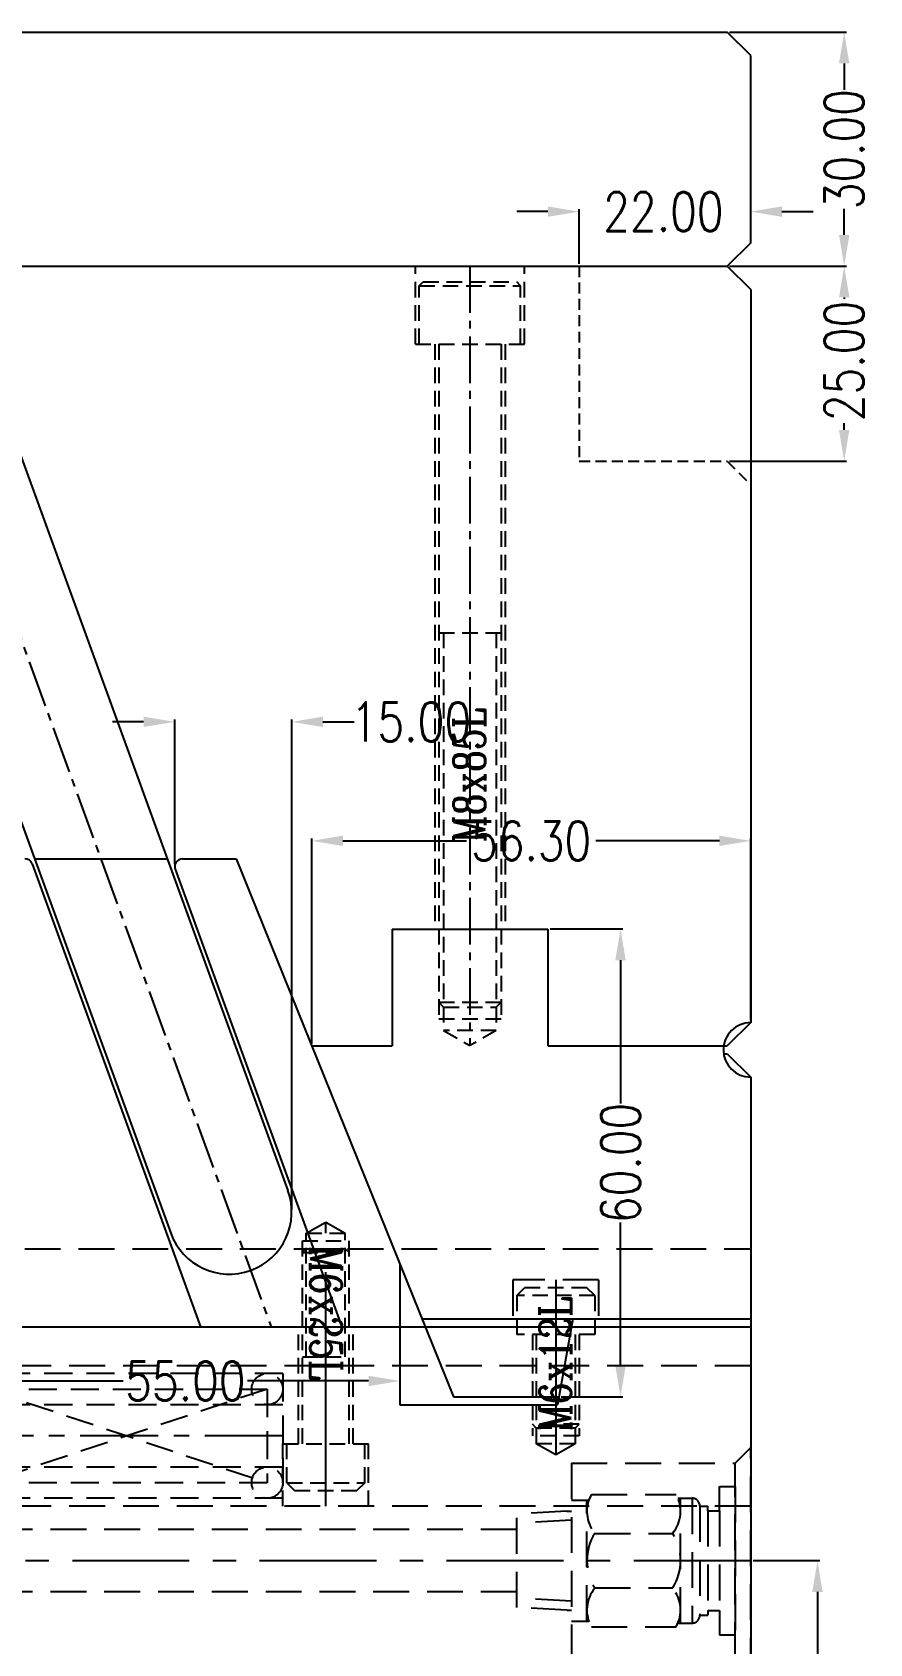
# Model space of a CAD drawing. Header units: millimetres. Extents: x 29875 to 31218, y -21313 to -20364.
# Drawn here: x 30635.7 to 30743.1, y -21118.9 to -20912.2 of the extents above; entities that cross this region are included whole.
import ezdxf

# ---------------------------------------------------------------- set-up
doc = ezdxf.new("R2010")
doc.units = ezdxf.units.MM
doc.header["$LTSCALE"] = 8
for name, pattern in [('CENTER', [2, 1.25, -0.25, 0.25, -0.25]), ('CENTER2', [1.125, 0.75, -0.125, 0.125, -0.125]), ('HIDDEN', [0.375, 0.25, -0.125])]:
    doc.linetypes.add(name, pattern=pattern)
doc.layers.get('DEFPOINTS').update_dxf_attribs({"color": 6})
for name, color, linetype in [('A', 7, 'Continuous'), ('Layer3', 3, 'Continuous'), ('PIN', 5, 'Continuous'), ('SCREW', 52, 'HIDDEN'), ('SLIDE', 6, 'Continuous'), ('SPRING', 7, 'Continuous'), ('WT', 4, 'Continuous')]:
    doc.layers.add(name, color=color, linetype=linetype)
doc.layers.add('dim', color=3, linetype='Continuous', lineweight=15)
doc.styles.add('ROMANC', font='RomanC.ttf', dxfattribs={"width": 0.8, "height": 7})
doc.styles.get("Standard").update_dxf_attribs({"font": 'txt.shx', "width": 0.8, "bigfont": 'chineset.shx'})
doc.dimstyles.new('ISO-25', dxfattribs={"dimtxt": 5, "dimasz": 4, "dimexe": 0.3, "dimexo": 0.3, "dimtad": 0, "dimzin": 1, "dimdsep": 46, "dimtxsty": 'Standard', "dimcen": 0, "dimclrd": 3, "dimclre": 3, "dimclrt": 3, "dimazin": 0, "dimtfac": 1, "dimtofl": 0, "dimtmove": 0, "dimatfit": 0, "dimfxl": 0, "dimarcsym": 0})

# ---------------------------------------------------------------- blocks, each defined once
blk = doc.blocks.new('*D26992')
at = {"layer": 'DEFPOINTS', "color": 0}
for p in [(30724.82, -20942.23), (30724.82, -20967.23), (30739.81, -20967.23)]:
    blk.add_point(p, dxfattribs=at)
at = {"layer": 'dim', "color": 3, "lineweight": -2}
for p, q in [((30725.12, -20942.23), (30740.11, -20942.23)), ((30739.81, -20946.23), (30739.81, -20946.44)), ((30739.81, -20963.23), (30739.81, -20962.35)), ((30725.12, -20967.23), (30740.11, -20967.23))]:
    blk.add_line(p, q, dxfattribs=at)
at = {"layer": 'dim', "color": 3}
for points in [[(30740.48, -20946.23), (30739.15, -20946.23), (30739.81, -20942.23)], [(30739.15, -20963.23), (30740.48, -20963.23), (30739.81, -20967.23)]]:
    blk.add_solid(points, dxfattribs=at)
at = {"layer": 'dim', "color": 3, "insert": (30739.81, -20954.4), "char_height": 5, "attachment_point": 5, "rotation": 90}
blk.add_mtext('25.00', dxfattribs=at)
blk = doc.blocks.new('*D26993')
at = {"layer": 'DEFPOINTS', "color": 0}
for p in [(30705.82, -20935.24), (30727.82, -20939.23), (30705.82, -20942.23)]:
    blk.add_point(p, dxfattribs=at)
at = {"layer": 'dim', "color": 3, "lineweight": -2}
for p, q in [((30701.82, -20935.24), (30697.82, -20935.24)), ((30705.82, -20941.93), (30705.82, -20934.94)), ((30727.82, -20938.93), (30727.82, -20934.94)), ((30731.82, -20935.24), (30735.82, -20935.24))]:
    blk.add_line(p, q, dxfattribs=at)
at = {"layer": 'dim', "color": 3}
for points in [[(30701.82, -20935.9), (30701.82, -20934.57), (30705.82, -20935.24)], [(30731.82, -20934.57), (30731.82, -20935.9), (30727.82, -20935.24)]]:
    blk.add_solid(points, dxfattribs=at)
at = {"layer": 'dim', "color": 3, "insert": (30716.62, -20935.24), "char_height": 5, "attachment_point": 5}
blk.add_mtext('22.00', dxfattribs=at)
blk = doc.blocks.new('*D27063')
at = {"layer": 'DEFPOINTS', "color": 0}
for p in [(30701.82, -21027.23), (30711.13, -21027.23), (30703.23, -21087.23)]:
    blk.add_point(p, dxfattribs=at)
at = {"layer": 'dim', "color": 3, "lineweight": -2}
for p, q in [((30702.12, -21027.23), (30711.43, -21027.23)), ((30711.13, -21031.23), (30711.13, -21049.61)), ((30711.13, -21083.23), (30711.13, -21064.86)), ((30703.53, -21087.23), (30711.43, -21087.23))]:
    blk.add_line(p, q, dxfattribs=at)
at = {"layer": 'dim', "color": 3}
for points in [[(30711.79, -21031.23), (30710.46, -21031.23), (30711.13, -21027.23)], [(30710.46, -21083.23), (30711.79, -21083.23), (30711.13, -21087.23)]]:
    blk.add_solid(points, dxfattribs=at)
at = {"layer": 'dim', "color": 3, "insert": (30711.13, -21057.23), "char_height": 5, "attachment_point": 5, "rotation": 90}
blk.add_mtext('60.00', dxfattribs=at)
blk = doc.blocks.new('*D27064')
at = {"layer": 'DEFPOINTS', "color": 0}
for p in [(30727.82, -21015.93), (30727.82, -21039.23), (30671.52, -21042.23)]:
    blk.add_point(p, dxfattribs=at)
at = {"layer": 'dim', "color": 3, "lineweight": -2}
for p, q in [((30671.52, -21041.93), (30671.52, -21015.63)), ((30675.52, -21015.93), (30691.38, -21015.93)), ((30723.82, -21015.93), (30707.96, -21015.93)), ((30727.82, -21038.93), (30727.82, -21015.63))]:
    blk.add_line(p, q, dxfattribs=at)
at = {"layer": 'dim', "color": 3}
for points in [[(30675.52, -21015.26), (30675.52, -21016.59), (30671.52, -21015.93)], [(30723.82, -21016.59), (30723.82, -21015.26), (30727.82, -21015.93)]]:
    blk.add_solid(points, dxfattribs=at)
at = {"layer": 'dim', "color": 3, "insert": (30699.67, -21015.93), "char_height": 5, "attachment_point": 5}
blk.add_mtext('56.30', dxfattribs=at)
blk = doc.blocks.new('*D27065')
at = {"layer": 'DEFPOINTS', "color": 0}
for p in [(30627.82, -21078.23), (30682.82, -21078.23), (30627.82, -21085.19)]:
    blk.add_point(p, dxfattribs=at)
at = {"layer": 'dim', "color": 3, "lineweight": -2}
for p, q in [((30627.82, -21078.53), (30627.82, -21085.49)), ((30682.82, -21078.53), (30682.82, -21085.49)), ((30631.82, -21085.19), (30647.36, -21085.19)), ((30678.82, -21085.19), (30663.28, -21085.19))]:
    blk.add_line(p, q, dxfattribs=at)
at = {"layer": 'dim', "color": 3}
for points in [[(30631.82, -21084.52), (30631.82, -21085.86), (30627.82, -21085.19)], [(30678.82, -21085.86), (30678.82, -21084.52), (30682.82, -21085.19)]]:
    blk.add_solid(points, dxfattribs=at)
at = {"layer": 'dim', "color": 3, "insert": (30655.32, -21085.19), "char_height": 5, "attachment_point": 5}
blk.add_mtext('55.00', dxfattribs=at)
blk = doc.blocks.new('*D27120')
at = {"layer": 'DEFPOINTS', "color": 0}
for p in [(30668.96, -21000.67), (30653.96, -21019.23), (30668.96, -21063.49)]:
    blk.add_point(p, dxfattribs=at)
at = {"layer": 'dim', "color": 3, "lineweight": -2}
for p, q in [((30649.96, -21000.67), (30645.96, -21000.67)), ((30653.96, -21018.93), (30653.96, -21000.37)), ((30668.96, -21063.19), (30668.96, -21000.37)), ((30672.96, -21000.67), (30676.96, -21000.67))]:
    blk.add_line(p, q, dxfattribs=at)
at = {"layer": 'dim', "color": 3}
for points in [[(30649.96, -21001.33), (30649.96, -21000), (30653.96, -21000.67)], [(30672.96, -21000), (30672.96, -21001.33), (30668.96, -21000.67)]]:
    blk.add_solid(points, dxfattribs=at)
at = {"layer": 'dim', "color": 3, "insert": (30684.25, -21000.67), "char_height": 5, "attachment_point": 5}
blk.add_mtext('15.00', dxfattribs=at)
blk = doc.blocks.new('*D27121')
at = {"layer": 'DEFPOINTS', "color": 0}
for p in [(30724.82, -20912.23), (30739.81, -20912.23), (30724.82, -20942.23)]:
    blk.add_point(p, dxfattribs=at)
at = {"layer": 'dim', "color": 3, "lineweight": -2}
for p, q in [((30725.12, -20912.23), (30740.11, -20912.23)), ((30739.81, -20916.23), (30739.81, -20919.61)), ((30739.81, -20938.23), (30739.81, -20934.86)), ((30725.12, -20942.23), (30740.11, -20942.23))]:
    blk.add_line(p, q, dxfattribs=at)
at = {"layer": 'dim', "color": 3}
for points in [[(30740.48, -20916.23), (30739.15, -20916.23), (30739.81, -20912.23)], [(30739.15, -20938.23), (30740.48, -20938.23), (30739.81, -20942.23)]]:
    blk.add_solid(points, dxfattribs=at)
at = {"layer": 'dim', "color": 3, "insert": (30739.81, -20927.23), "char_height": 5, "attachment_point": 5, "rotation": 90}
blk.add_mtext('30.00', dxfattribs=at)
blk = doc.blocks.new('20160817.182441')
at = {"linetype": 'HIDDEN'}
for p, q in [((-3.5, 8), (-3.5, 23)), ((3.5, 8), (3.5, 23)), ((-5.5, 8), (5.5, 8)), ((-5.5, 0), (-5.5, 8)), ((5.5, 0), (5.5, 8))]:
    blk.add_line(p, q, dxfattribs=at)
at = {"layer": 'SCREW', "linetype": 'Continuous'}
for p, q in [((-2.5, 35), (0, 36.43)), ((0, 36.43), (2.5, 35)), ((-5, 3), (-4, 2))]:
    blk.add_line(p, q, dxfattribs=at)
at = {"layer": 'SCREW', "linetype": 'CENTER2', "ltscale": 5}
blk.add_line((0, 0), (0, 36.43), dxfattribs=at)
at = {"layer": 'SCREW'}
for p, q in [((-3, 34), (3, 34)), ((-3, 8), (-3, 34)), ((-2.5, 35), (2.5, 35)), ((-2.5, 19.12), (-2.5, 35)), ((2.5, 19.12), (2.5, 35)), ((3, 8), (3, 34)), ((-2.5, 33), (-3, 32.5)), ((-3, 32.5), (3, 32.5)), ((-2.5, 33), (2.5, 33)), ((2.5, 33), (3, 32.5)), ((-3, 19.12), (3, 19.12)), ((-5, 3), (-5, 8)), ((5, 3), (5, 8)), ((-5, 3), (5, 3)), ((5, 3), (4, 2)), ((-4, 2), (4, 2))]:
    blk.add_line(p, q, dxfattribs=at)
at = {"layer": 'dim', "style": 'ROMANC', "width": 0.8}
blk.add_text('M6x25L', height=4.065, rotation=270, dxfattribs=at).set_placement((-1.99, 33.4))
blk = doc.blocks.new('20160817.185832')
at = {"layer": 'SPRING', "color": 101, "linetype": 'HIDDEN', "ltscale": 1.8}
for p, q in [((-40, 8), (-40, -8)), ((0, 8), (-40, 8)), ((0, 8), (0, -8)), ((-38, -6), (-38, 6)), ((-38, 6), (-2, 6)), ((-38, 6), (-2, -6)), ((-2, 6), (-38, -6)), ((-2, 6), (-2, -6)), ((0, 4), (-40, 4)), ((0, -4), (-40, -4)), ((-2, -6), (-38, -6)), ((0, -8), (-40, -8))]:
    blk.add_line(p, q, dxfattribs=at)
at = {"layer": 'SPRING', "color": 101, "linetype": 'CENTER'}
blk.add_line((0, 0), (-40, 0), dxfattribs=at)
at = {"layer": 'SPRING', "color": 101, "linetype": 'HIDDEN', "ltscale": 1.8}
for centre in [(-38, 6), (-2, 6), (-38, -6), (-2, -6)]:
    blk.add_circle(centre, 2, dxfattribs=at)
blk = doc.blocks.new('20160818.084217')
at = {"linetype": 'HIDDEN', "ltscale": 2.3}
for p, q in [((0, 18), (-100, 18)), ((-100, 18), (-100, 0)), ((0, 0), (-100, 0))]:
    blk.add_line(p, q, dxfattribs=at)
blk = doc.blocks.new('20160817.135800')
at = {"linetype": 'HIDDEN'}
blk.add_line((5, -6), (-5, -6), dxfattribs=at)
at = {"layer": 'SCREW'}
for p, q in [((-5, -1), (-4, 0)), ((4, 0), (-4, 0)), ((5, -1), (-5, -1)), ((-5, -1), (-5, -6)), ((5, -1), (5, -6)), ((-3, -6), (-3, -19)), ((-2.5, -6), (-2.5, -20)), ((2.5, -6), (2.5, -20)), ((3, -6), (3, -19)), ((3, -17.5), (-3, -17.5)), ((-2.5, -18), (-3, -17.5)), ((2.5, -18), (-2.5, -18)), ((2.5, -18), (3, -17.5)), ((3, -19), (-3, -19)), ((2.5, -20), (-2.5, -20))]:
    blk.add_line(p, q, dxfattribs=at)
at = {"layer": 'SCREW', "linetype": 'CENTER2', "ltscale": 5}
blk.add_line((0, 1), (0, -21.43), dxfattribs=at)
at = {"layer": 'SCREW', "linetype": 'Continuous'}
for p, q in [((5, -1), (4, 0)), ((0, -21.43), (-2.5, -20)), ((2.5, -20), (0, -21.43))]:
    blk.add_line(p, q, dxfattribs=at)
at = {"layer": 'SLIDE', "linetype": 'HIDDEN', "ltscale": 2.3}
for p, q in [((-5.5, 1), (-5.5, -4)), ((5.5, 1), (-5.5, 1)), ((5.5, 1), (5.5, -4))]:
    blk.add_line(p, q, dxfattribs=at)
at = {"layer": 'dim', "style": 'ROMANC', "width": 0.8}
blk.add_text('M6x12L', height=4.065, rotation=90, dxfattribs=at).set_placement((1.99, -18.4))
blk = doc.blocks.new('*D27701')
at = {"layer": 'DEFPOINTS', "color": 0}
for p in [(30727.82, -21108.23), (30736.39, -21108.23), (30724.82, -21153.23)]:
    blk.add_point(p, dxfattribs=at)
at = {"layer": 'dim', "color": 3, "lineweight": -2}
for p, q in [((30728.12, -21108.23), (30736.69, -21108.23)), ((30736.39, -21112.23), (30736.39, -21122.77)), ((30736.39, -21149.23), (30736.39, -21138.69)), ((30725.12, -21153.23), (30736.69, -21153.23))]:
    blk.add_line(p, q, dxfattribs=at)
at = {"layer": 'dim', "color": 3}
for points in [[(30737.05, -21112.23), (30735.72, -21112.23), (30736.39, -21108.23)], [(30735.72, -21149.23), (30737.05, -21149.23), (30736.39, -21153.23)]]:
    blk.add_solid(points, dxfattribs=at)
at = {"layer": 'dim', "color": 3, "insert": (30736.39, -21130.73), "char_height": 5, "attachment_point": 5, "rotation": 90}
blk.add_mtext('45.00', dxfattribs=at)
blk = doc.blocks.new('20160903.151524')
at = {"layer": 'WT', "color": 125, "linetype": 'HIDDEN', "ltscale": 2.3}
for p, q in [((-6.35, 23.56), (-6.01, 30)), ((-6.01, 30), (6.01, 30)), ((-5.19, 23), (-4.82, 30)), ((5.19, 23), (4.82, 30)), ((6.35, 23.56), (6.01, 30)), ((12.5, 23), (-12.5, 23)), ((-12.5, 23), (-12.5, 2)), ((-7.75, 23), (-7.75, 20.77)), ((-6.35, 23.56), (-6.35, 23)), ((6.35, 23.56), (6.35, 23)), ((7.75, 23), (7.75, 20.77)), ((12.5, 23), (12.5, 2)), ((-7.75, 21), (7.75, 21)), ((-8.5, 20.43), (-8.5, 9.57)), ((-3.5, 20.01), (-3.5, 9.99)), ((3.5, 20.01), (3.5, 9.99)), ((8.5, 20.43), (8.5, 9.57)), ((-8, 9.33), (-8, 7.51)), ((-8, 9), (8, 9)), ((8, 9.33), (8, 7.51)), ((8, 7.51), (-8, 7.51)), ((7, 6.51), (-7, 6.51)), ((-7, 6.51), (-7, 5.51)), ((7, 6.51), (7, 5.51)), ((-6.4, 5.51), (-7, 5.51)), ((-6.4, 5.51), (-7, 5.51)), ((6.4, 5.51), (-6.4, 5.51)), ((-6.4, 5.51), (-6.4, 4.01)), ((6.4, 5.51), (6.4, 4.01)), ((6.4, 5.51), (7, 5.51)), ((6.4, 5.51), (7, 5.51)), ((-9.5, 4.01), (-9.5, 2)), ((-6.4, 4.01), (-9.5, 4.01)), ((6.4, 4.01), (-6.4, 4.01)), ((6.4, 4.01), (9.5, 4.01)), ((9.5, 4.01), (9.5, 2)), ((-12.5, 2), (-14.5, 0)), ((-14.5, 0), (14.5, 0)), ((-12.5, 2), (12.5, 2)), ((9.5, 2), (-9.5, 2)), ((12.5, 2), (14.5, 0))]:
    blk.add_line(p, q, dxfattribs=at)
at = {"layer": 'WT', "color": 125, "linetype": 'CENTER', "ltscale": 1.5}
blk.add_line((0, 0), (0, 30), dxfattribs=at)
at = {"layer": 'WT', "color": 125, "linetype": 'HIDDEN', "ltscale": 2.3}
for centre, radius, start, end in [((-6.32, 16.53), 4.47, 50.9817, 119.248), ((0, 14.34), 6.66, 58.3016, 121.6984), ((6.32, 16.53), 4.47, 60.752, 129.0183), ((-6.32, 13.47), 4.47, 240.752, 309.0183), ((0, 15.66), 6.66, 238.3016, 301.6984), ((6.32, 13.47), 4.47, 230.9817, 299.248), ((-7, 7.51), 1, 180, 270), ((7, 7.51), 1, 270, 0)]:
    blk.add_arc(centre, radius, start, end, dxfattribs=at)

msp = doc.modelspace()

# ---------------------------------------------------------------- linework, layer by layer
at = {"linetype": 'Continuous'}
for p, q in [((30380.82, -20912.233), (30724.82, -20912.233)), ((30727.82, -20915.233), (30724.82, -20912.233)), ((30727.82, -20939.233), (30727.82, -20915.233)), ((30727.82, -20939.233), (30724.82, -20942.233)), ((30380.82, -20942.233), (30724.82, -20942.233)), ((30727.82, -20945.233), (30724.82, -20942.233)), ((30727.82, -20945.233), (30727.82, -21039.233)), ((30727.82, -21039.233), (30724.82, -21042.233)), ((30724.356, -21042.233), (30724.82, -21042.233)), ((30724.356, -21043.233), (30724.82, -21043.233)), ((30724.82, -21043.233), (30727.82, -21046.233)), ((30727.82, -21046.233), (30727.82, -21150.233)), ((30682.82, -21078.233), (30682.82, -21088.233)), ((30704.996, -21077.233), (30703.057, -21088.233)), ((30682.82, -21088.233), (30703.057, -21088.233))]:
    msp.add_line(p, q, dxfattribs=at)
at = {"linetype": 'HIDDEN'}
for p, q in [((30684.82, -20952.233), (30684.82, -20942.233)), ((30698.82, -20952.233), (30698.82, -20942.233)), ((30684.82, -20952.233), (30698.82, -20952.233)), ((30687.32, -20952.233), (30687.32, -21027.233)), ((30696.32, -20952.233), (30696.32, -21027.233))]:
    msp.add_line(p, q, dxfattribs=at)
at = {"color": 8, "linetype": 'HIDDEN', "ltscale": 0.7}
for p, q in [((30705.82, -20942.233), (30705.82, -20967.233)), ((30705.82, -20967.233), (30724.82, -20967.233)), ((30724.82, -20967.233), (30727.82, -20970.233))]:
    msp.add_line(p, q, dxfattribs=at)
at = {"layer": 'PIN', "linetype": 'CENTER2'}
msp.add_line((30616.82, -20942.233), (30666.32, -21078.233), dxfattribs=at)
at = {"layer": 'PIN'}
for p, q in [((30627.245, -20947.484), (30668.473, -21060.758)), ((30612.209, -20952.956), (30653.438, -21066.23))]:
    msp.add_line(p, q, dxfattribs=at)
msp.add_arc((30660.955, -21063.494), 8, 200, 20, dxfattribs=at)
at = {"layer": 'SCREW', "linetype": 'CENTER2'}
msp.add_line((30691.82, -20942.233), (30691.82, -21042.181), dxfattribs=at)
at = {"layer": 'SCREW'}
for p, q in [((30685.32, -20944.733), (30685.82, -20944.233)), ((30685.82, -20944.233), (30697.82, -20944.233)), ((30698.32, -20944.733), (30697.82, -20944.233)), ((30685.32, -20944.733), (30698.32, -20944.733)), ((30685.32, -20952.233), (30685.32, -20944.733)), ((30698.32, -20952.233), (30698.32, -20944.733)), ((30687.82, -20952.233), (30687.82, -21038.733)), ((30695.82, -20952.233), (30695.82, -21038.733)), ((30687.82, -20989.233), (30695.82, -20989.233)), ((30688.445, -20989.233), (30688.445, -21040.233)), ((30695.195, -20989.233), (30695.195, -21040.233)), ((30687.82, -21036.608), (30695.82, -21036.608)), ((30688.445, -21037.233), (30687.82, -21036.608)), ((30688.445, -21037.233), (30695.195, -21037.233)), ((30695.195, -21037.233), (30695.82, -21036.608)), ((30687.82, -21038.733), (30695.82, -21038.733)), ((30688.445, -21040.233), (30691.82, -21042.181)), ((30695.195, -21040.233), (30688.445, -21040.233)), ((30695.195, -21040.233), (30691.82, -21042.181))]:
    msp.add_line(p, q, dxfattribs=at)
at = {"layer": 'SLIDE'}
for p, q in [((30635.676, -21018.891), (30657.274, -21078.233)), ((30635.968, -21018.233), (30652.995, -21018.233)), ((30654.955, -21018.233), (30661.82, -21018.233)), ((30661.82, -21018.233), (30689.698, -21087.233)), ((30654.016, -21019.575), (30675.365, -21078.233)), ((30681.82, -21027.233), (30681.82, -21042.233)), ((30681.82, -21027.233), (30701.82, -21027.233)), ((30701.82, -21027.233), (30701.82, -21042.233)), ((30671.516, -21042.233), (30681.82, -21042.233)), ((30701.82, -21042.233), (30724.356, -21042.233)), ((30682.82, -21070.21), (30682.82, -21078.233)), ((30627.82, -21078.233), (30682.82, -21078.233)), ((30682.82, -21078.233), (30704.82, -21078.233)), ((30685.657, -21077.233), (30704.996, -21077.233)), ((30704.82, -21078.233), (30727.82, -21078.233)), ((30704.996, -21077.233), (30727.82, -21077.233)), ((30689.698, -21087.233), (30703.233, -21087.233))]:
    msp.add_line(p, q, dxfattribs=at)
at = {"layer": 'SLIDE', "linetype": 'HIDDEN', "ltscale": 2.3}
msp.add_line((30627.82, -21068.233), (30727.82, -21068.233), dxfattribs=at)
at = {"layer": 'SLIDE'}
for centre, radius, start, end in [((30634.736, -21019.233), 1, 20, 90), ((30654.955, -21019.233), 1, 90, 200), ((30727.82, -21042.733), 3.5, 90, 270)]:
    msp.add_arc(centre, radius, start, end, dxfattribs=at)
at = {"layer": 'WT', "color": 125, "linetype": 'HIDDEN', "ltscale": 2.3}
for p, q in [((30697.82, -21104.233), (30591.82, -21104.233)), ((30697.82, -21112.233), (30585.82, -21112.233))]:
    msp.add_line(p, q, dxfattribs=at)
at = {"layer": 'WT', "color": 125, "linetype": 'CENTER', "ltscale": 1.5}
msp.add_line((30727.82, -21108.233), (30587.82, -21108.233), dxfattribs=at)

# ---------------------------------------------------------------- block references
at = {"layer": 'A'}
msp.add_blockref('20160818.084217', (30727.82, -21101.233), dxfattribs=at)
at = {"layer": 'SCREW'}
msp.add_blockref('20160817.182441', (30673.32, -21101.233), dxfattribs=at)
at = {"layer": 'SLIDE'}
msp.add_blockref('20160817.135800', (30702.82, -21073.233), dxfattribs=at)
at = {"layer": 'SPRING'}
msp.add_blockref('20160817.185832', (30667.82, -21092.233), dxfattribs=at)
at = {"layer": 'WT', "rotation": 90.00000000000001}
msp.add_blockref('20160903.151524', (30727.82, -21108.233), dxfattribs=at)

# ---------------------------------------------------------------- texts
at = {"layer": 'Layer3', "style": 'ROMANC', "width": 0.8}
msp.add_text('M8x85L', height=4.0648, rotation=90, dxfattribs=at).set_placement((30693.788, -21016.149))

# ---------------------------------------------------------------- dimensions: what is measured, and where the dimension line sits
at = {"layer": 'dim'}
for base, p1, p2, picture, middle in [((30739.815, -20912.233), (30724.82, -20942.233), (30724.82, -20912.233), '*D27121', (30739.815, -20927.233)), ((30736.388, -21108.233), (30724.82, -21153.233), (30727.82, -21108.233), '*D27701', (30736.388, -21130.733))]:
    dim = msp.add_linear_dim(base=base, p1=p1, p2=p2, angle=90, dimstyle='ISO-25', dxfattribs=at)
    dim.commit()
    dim.dimension.update_dxf_attribs({"geometry": picture, "text_midpoint": middle})
dim = msp.add_linear_dim(base=(30705.82, -20935.235), p1=(30727.82, -20939.233), p2=(30705.82, -20942.233), dimstyle='ISO-25', dxfattribs=at)
dim.commit()
dim.dimension.update_dxf_attribs({"geometry": '*D26993', "text_midpoint": (30716.62, -20935.235), "dimtype": 160})
for base, p1, p2, picture, middle in [((30739.815, -20967.233), (30724.82, -20942.233), (30724.82, -20967.233), '*D26992', (30739.815, -20954.396)), ((30711.126, -21027.233), (30703.233, -21087.233), (30701.82, -21027.233), '*D27063', (30711.126, -21057.233))]:
    dim = msp.add_linear_dim(base=base, p1=p1, p2=p2, angle=90, dimstyle='ISO-25', dxfattribs=at)
    dim.commit()
    dim.dimension.update_dxf_attribs({"geometry": picture, "text_midpoint": middle, "dimtype": 160})
for base, p1, p2, picture, middle in [((30668.955, -21000.666), (30653.955, -21019.233), (30668.955, -21063.494), '*D27120', (30684.247, -21000.666)), ((30727.82, -21015.926), (30671.516, -21042.233), (30727.82, -21039.233), '*D27064', (30699.668, -21015.926)), ((30627.82, -21085.189), (30682.82, -21078.233), (30627.82, -21078.233), '*D27065', (30655.32, -21085.189))]:
    dim = msp.add_linear_dim(base=base, p1=p1, p2=p2, dimstyle='ISO-25', dxfattribs=at)
    dim.commit()
    dim.dimension.update_dxf_attribs({"geometry": picture, "text_midpoint": middle})

doc.saveas('drawing.dxf')
